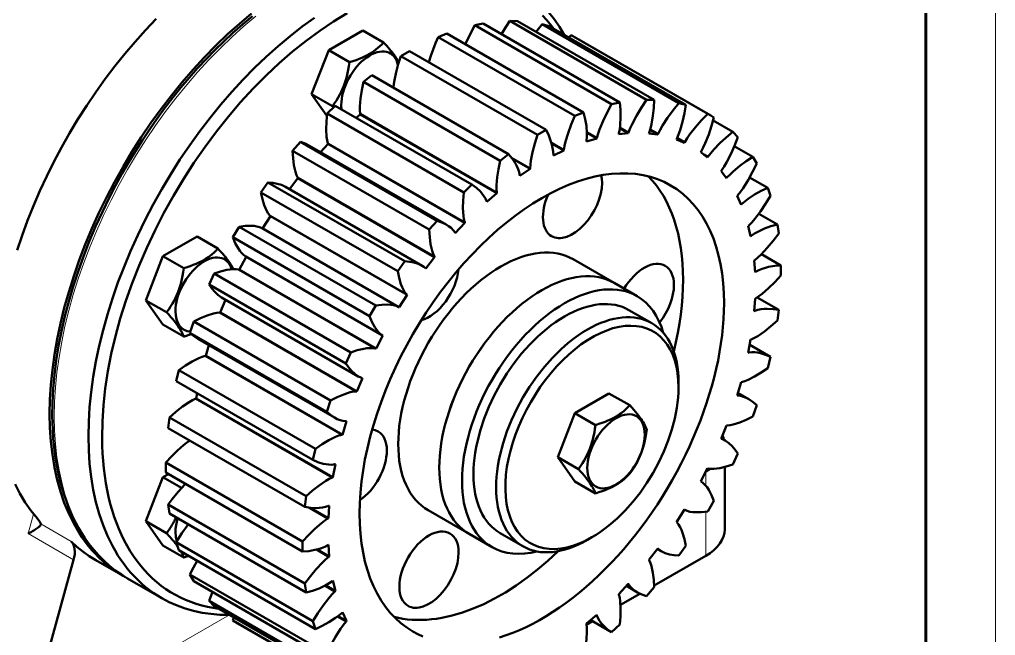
# Model space of a CAD drawing. Header units: millimetres. Extents: x 0 to 420, y 0 to 297.
# Drawn here: x 349.9 to 420, y 216.4 to 260.7 of the extents above; entities that cross this region are included whole.
import ezdxf

# ---------------------------------------------------------------- set-up
doc = ezdxf.new("R2010")
doc.units = ezdxf.units.MM
for name, color, linetype, lineweight in [('FRAME', 7, 'CONTINUOUS', 60), ('THIN', 7, 'CONTINUOUS', 18), ('VIS', 7, 'CONTINUOUS', 50)]:
    doc.layers.add(name, color=color, linetype=linetype, lineweight=lineweight)

msp = doc.modelspace()

# ---------------------------------------------------------------- linework, layer by layer
at = {"layer": 'FRAME'}
msp.add_lwpolyline([(20, 292), (415, 292), (415, 5), (20, 5)], close=True, dxfattribs=at)
at = {"layer": 'THIN'}
msp.add_lwpolyline([(0, 297), (420, 297), (420, 0), (0, 0)], close=True, dxfattribs=at)
for points in [[(366.855, 260.928), (365.992, 260.206), (365.14, 259.442), (364.301, 258.637), (363.476, 257.794), (362.668, 256.914), (361.879, 255.999), (361.109, 255.052), (360.363, 254.074), (359.64, 253.069), (358.943, 252.039), (358.274, 250.986), (357.633, 249.912), (357.024, 248.821), (356.447, 247.715), (355.903, 246.596), (355.394, 245.468), (354.921, 244.332), (354.485, 243.193), (354.088, 242.052), (353.729, 240.912), (353.411, 239.776), (353.134, 238.646), (352.898, 237.526), (352.704, 236.419), (352.553, 235.326), (352.445, 234.25), (352.38, 233.195), (352.358, 232.162), (352.38, 231.154), (352.445, 230.173), (352.553, 229.223), (352.704, 228.304), (352.898, 227.42), (353.134, 226.573), (353.411, 225.763), (353.729, 224.995), (354.088, 224.268), (354.281, 223.922), (354.485, 223.586), (354.698, 223.262), (354.921, 222.95), (355.153, 222.649), (355.394, 222.36), (355.644, 222.084), (355.903, 221.82), (356.17, 221.568), (356.447, 221.329), (356.731, 221.103), (357.024, 220.889), (357.325, 220.689), (357.633, 220.502)], [(399.185, 227.173), (399.185, 228.184)], [(350.869, 225.14), (350.482, 223.727)], [(399.185, 222.142), (399.185, 225.308)], [(353.756, 221.837), (350.482, 223.727)], [(353.584, 223.169), (351.409, 224.425)], [(350.356, 209.453), (364.956, 217.882)]]:
    msp.add_lwpolyline(points, dxfattribs=at)
at = {"layer": 'VIS'}
for points in [[(389.016, 259.597), (388.675, 260.168), (388.306, 260.706), (387.911, 261.211), (387.49, 261.681), (387.043, 262.115), (386.572, 262.514), (386.077, 262.876), (385.56, 263.2)], [(366.527, 261.117), (365.665, 260.395), (364.813, 259.631), (363.974, 258.826), (363.149, 257.983), (362.341, 257.103), (361.551, 256.188), (360.782, 255.241), (360.035, 254.263), (359.312, 253.258), (358.616, 252.228), (357.946, 251.175), (357.306, 250.101), (356.696, 249.01), (356.119, 247.904), (355.575, 246.785), (355.066, 245.657), (354.593, 244.522), (354.158, 243.382), (353.76, 242.241), (353.402, 241.101), (353.084, 239.965), (352.806, 238.835), (352.571, 237.715), (352.377, 236.608), (352.226, 235.515), (352.118, 234.439), (352.053, 233.384), (352.031, 232.351), (352.053, 231.343), (352.118, 230.362), (352.226, 229.412), (352.377, 228.493), (352.571, 227.609), (352.806, 226.762), (353.084, 225.953), (353.402, 225.184), (353.76, 224.458), (353.954, 224.111), (354.158, 223.775), (354.371, 223.451), (354.593, 223.139), (354.825, 222.838), (355.066, 222.549), (355.316, 222.273), (355.575, 222.009), (355.843, 221.757), (356.119, 221.518), (356.404, 221.292), (356.696, 221.078), (356.997, 220.878), (357.306, 220.691)], [(366.612, 260.942), (365.893, 260.343), (365.182, 259.715), (364.54, 259.117), (363.906, 258.496), (363.282, 257.852), (362.667, 257.188), (362.062, 256.504), (361.469, 255.8), (360.888, 255.078), (360.32, 254.339), (359.766, 253.583), (359.227, 252.813), (358.703, 252.028), (358.195, 251.23), (357.704, 250.42), (357.23, 249.599), (356.774, 248.769), (356.337, 247.93), (355.819, 246.874), (355.333, 245.809), (354.878, 244.737), (354.457, 243.66), (354.07, 242.581), (353.718, 241.502), (353.402, 240.426), (353.122, 239.354), (352.879, 238.289), (352.674, 237.233), (352.506, 236.188), (352.377, 235.158), (352.287, 234.142), (352.236, 233.145), (352.224, 232.168), (352.251, 231.212), (352.292, 230.573), (352.351, 229.945), (352.429, 229.329), (352.525, 228.727), (352.639, 228.138), (352.771, 227.563), (352.922, 227.004), (353.09, 226.459), (353.388, 225.644), (353.728, 224.87), (353.914, 224.499), (354.11, 224.138), (354.317, 223.789), (354.534, 223.451), (354.856, 222.995), (355.197, 222.563), (355.558, 222.156), (355.938, 221.773), (356.336, 221.416), (356.751, 221.085), (357.184, 220.78), (357.633, 220.502)], [(373.419, 261.147), (372.429, 260.55), (371.442, 259.89), (370.461, 259.169), (369.489, 258.39), (368.529, 257.555), (367.585, 256.666), (366.659, 255.727), (365.754, 254.741), (364.874, 253.71), (364.02, 252.638), (363.196, 251.529), (362.404, 250.385), (361.647, 249.211), (360.928, 248.01), (360.248, 246.787), (359.61, 245.544), (359.015, 244.287), (358.466, 243.019), (357.965, 241.744), (357.513, 240.465), (357.111, 239.189), (356.76, 237.917), (356.463, 236.655), (356.22, 235.406), (356.031, 234.175), (355.897, 232.965), (355.819, 231.781), (355.797, 230.625), (355.807, 230.059), (355.831, 229.502), (355.869, 228.954), (355.92, 228.415), (355.986, 227.886), (356.066, 227.368), (356.159, 226.861), (356.266, 226.364), (356.387, 225.879), (356.521, 225.407), (356.668, 224.946), (356.829, 224.498), (357.003, 224.064), (357.19, 223.642), (357.39, 223.235), (357.603, 222.841), (357.828, 222.462), (358.065, 222.098), (358.315, 221.748), (358.577, 221.414), (358.85, 221.095), (359.135, 220.793), (359.432, 220.506), (359.739, 220.235), (360.057, 219.981), (360.386, 219.744), (360.725, 219.523), (361.074, 219.319), (361.433, 219.133), (361.802, 218.964), (362.18, 218.813), (362.566, 218.679), (362.961, 218.563), (363.365, 218.464), (363.776, 218.384), (364.195, 218.321)], [(388.273, 260.025), (388.01, 260.357), (387.734, 260.673), (387.447, 260.973)], [(359.689, 260.739), (358.922, 259.935), (358.171, 259.099), (357.436, 258.233), (356.719, 257.339), (356.022, 256.419), (355.347, 255.476), (354.695, 254.51), (354.066, 253.524), (353.463, 252.52), (352.887, 251.5), (352.339, 250.466), (351.82, 249.421), (351.331, 248.366), (350.873, 247.305), (350.448, 246.238), (350.056, 245.169), (349.698, 244.1)], [(371.059, 260.819), (370.182, 260.187), (369.311, 259.51), (368.448, 258.788), (367.596, 258.024), (366.757, 257.219), (365.932, 256.376), (365.124, 255.496), (364.335, 254.581), (363.565, 253.634), (362.819, 252.656), (362.096, 251.651), (361.399, 250.621), (360.73, 249.568), (360.089, 248.495), (359.48, 247.403), (358.902, 246.297), (358.359, 245.178), (357.85, 244.05), (357.377, 242.915), (356.941, 241.775), (356.544, 240.634), (356.185, 239.494), (355.867, 238.358), (355.59, 237.228), (355.354, 236.108), (355.16, 235.001), (355.009, 233.908), (354.901, 232.832), (354.836, 231.777), (354.814, 230.744), (354.836, 229.736), (354.901, 228.755), (355.009, 227.805), (355.16, 226.886), (355.354, 226.002), (355.59, 225.155), (355.867, 224.346), (356.185, 223.577), (356.544, 222.851), (356.737, 222.504), (356.941, 222.168), (357.154, 221.844), (357.377, 221.532), (357.609, 221.231), (357.85, 220.942), (358.1, 220.666), (358.359, 220.402), (358.626, 220.15), (358.902, 219.911), (359.187, 219.685), (359.48, 219.471), (359.781, 219.271), (360.089, 219.084)], [(382.588, 260.284), (382.228, 259.602), (381.903, 258.907)], [(383.18, 260.403), (382.588, 260.284)], [(382.588, 260.284), (392.412, 254.612)], [(383.18, 260.403), (393.004, 254.732)], [(385.099, 260.593), (384.789, 260.125), (384.495, 259.644)], [(385.653, 260.587), (385.099, 260.593)], [(385.099, 260.593), (394.922, 254.922)], [(385.653, 260.587), (395.477, 254.916)], [(387.424, 260.357), (386.993, 259.814)], [(387.928, 260.225), (387.424, 260.357)], [(387.424, 260.357), (397.248, 254.685)], [(387.928, 260.225), (397.751, 254.553)], [(372.087, 258.487), (374.545, 259.906)], [(376.034, 259.046), (374.545, 259.906)], [(380.569, 259.678), (379.954, 259.435)], [(380.569, 259.678), (390.393, 254.006)], [(389.507, 259.579), (389.338, 259.411)], [(389.729, 259.456), (389.507, 259.579)], [(389.507, 259.579), (399.33, 253.908)], [(373.577, 257.627), (373.822, 257.704), (374.051, 257.783), (374.266, 257.864), (374.469, 257.947), (374.66, 258.034), (374.84, 258.124), (375.011, 258.218), (375.174, 258.317), (375.33, 258.421), (375.48, 258.531), (375.624, 258.648), (375.764, 258.772), (375.901, 258.905), (376.034, 259.046)], [(376.034, 259.046), (376.152, 258.916), (376.262, 258.792), (376.365, 258.673), (376.461, 258.56), (376.551, 258.451), (376.635, 258.347), (376.713, 258.246), (376.785, 258.149), (376.853, 258.056), (376.915, 257.965), (376.973, 257.877), (377.026, 257.791), (377.075, 257.706), (377.12, 257.624)], [(379.954, 259.435), (379.761, 258.983), (379.584, 258.528), (379.425, 258.072), (379.287, 257.618)], [(379.954, 259.435), (389.778, 253.763)], [(399.552, 253.784), (389.729, 259.456)], [(370.858, 255.32), (372.087, 258.487)], [(373.577, 257.627), (372.087, 258.487)], [(372.986, 254.545), (372.995, 254.767), (373.021, 254.997), (373.063, 255.233), (373.122, 255.473), (373.197, 255.716), (373.287, 255.959), (373.393, 256.2), (373.511, 256.437), (373.643, 256.668), (373.786, 256.891), (373.94, 257.105), (374.103, 257.308), (374.274, 257.497), (374.451, 257.672), (374.634, 257.831), (374.819, 257.972), (375.007, 258.095), (375.195, 258.199), (375.382, 258.282), (375.566, 258.343), (375.746, 258.383), (375.92, 258.402), (376.087, 258.398), (376.245, 258.372), (376.394, 258.324), (376.531, 258.254), (376.656, 258.164), (376.767, 258.054), (376.865, 257.924), (376.947, 257.776), (377.014, 257.611), (377.064, 257.431)], [(377.884, 258.428), (377.261, 258.069)], [(377.884, 258.428), (387.708, 252.756)], [(372.348, 254.46), (372.498, 254.672), (372.636, 254.881), (372.762, 255.088), (372.878, 255.294), (372.984, 255.502), (373.08, 255.712), (373.168, 255.925), (373.248, 256.143), (373.319, 256.366), (373.384, 256.598), (373.442, 256.838), (373.493, 257.089), (373.538, 257.351), (373.577, 257.627)], [(377.261, 258.069), (377.08, 257.488), (376.927, 256.911), (376.81, 256.341), (376.768, 256.061), (376.744, 255.789)], [(377.261, 258.069), (387.085, 252.397)], [(374.576, 256.218), (374.456, 255.614), (374.369, 255.022), (374.325, 254.447), (374.324, 254.171), (374.346, 253.909)], [(375.191, 256.685), (374.576, 256.218)], [(374.576, 256.218), (384.4, 250.546)], [(375.191, 256.685), (385.015, 251.014)], [(372.348, 254.46), (370.858, 255.32)], [(371.949, 253.768), (370.858, 255.32)], [(392.412, 254.612), (392.095, 254.016), (391.804, 253.41), (391.549, 252.797), (391.44, 252.488), (391.351, 252.181)], [(393.004, 254.732), (392.412, 254.612)], [(392.936, 252.501), (392.995, 252.803), (393.032, 253.097), (393.063, 253.665), (393.051, 254.209), (393.004, 254.732)], [(394.922, 254.922), (394.553, 254.358), (394.207, 253.778), (393.891, 253.182), (393.751, 252.878), (393.629, 252.57)], [(395.477, 254.916), (394.922, 254.922)], [(395.113, 252.553), (395.208, 252.862), (395.281, 253.166), (395.386, 253.765), (395.449, 254.348), (395.477, 254.916)], [(397.248, 254.685), (396.836, 254.168), (396.442, 253.628), (396.074, 253.063), (395.905, 252.771), (395.752, 252.47)], [(397.751, 254.553), (397.248, 254.685)], [(371.965, 253.928), (371.918, 253.352), (371.906, 252.794), (371.937, 252.261), (371.974, 252.01), (372.033, 251.776)], [(372.557, 254.492), (371.965, 253.928)], [(371.965, 253.928), (381.789, 248.256)], [(372.428, 254.372), (372.422, 254.378), (372.417, 254.384), (372.411, 254.39), (372.405, 254.397), (372.4, 254.403), (372.394, 254.409), (372.388, 254.415), (372.383, 254.422), (372.377, 254.428), (372.371, 254.434), (372.365, 254.441), (372.359, 254.447), (372.354, 254.454), (372.348, 254.46)], [(372.557, 254.492), (382.381, 248.821)], [(373.005, 254.234), (372.986, 254.545)], [(374.346, 253.909), (374.354, 253.872)], [(374.346, 253.909), (384.17, 248.237)], [(390.393, 254.006), (389.778, 253.763)], [(390.622, 251.962), (390.644, 252.25), (390.644, 252.525), (390.6, 253.049), (390.513, 253.542), (390.393, 254.006)], [(397.1, 252.118), (397.228, 252.425), (397.336, 252.733), (397.513, 253.348), (397.649, 253.955), (397.751, 254.553)], [(399.33, 253.908), (398.885, 253.449), (398.454, 252.963), (398.043, 252.444), (397.85, 252.17), (397.67, 251.885)], [(399.552, 253.784), (399.33, 253.908)], [(374.354, 253.872), (374.059, 253.625)], [(374.354, 253.872), (384.178, 248.201)], [(389.778, 253.763), (389.52, 253.15), (389.293, 252.533), (389.103, 251.918), (389.029, 251.613), (388.977, 251.313)], [(398.849, 251.204), (399.006, 251.503), (399.146, 251.807), (399.39, 252.422), (399.596, 253.039), (399.771, 253.653)], [(399.771, 253.653), (399.552, 253.784)], [(399.709, 253.423), (401.119, 252.609)], [(387.708, 252.756), (387.085, 252.397)], [(388.229, 250.949), (388.214, 251.216), (388.176, 251.466), (388.123, 251.705), (388.058, 251.933), (387.899, 252.361), (387.708, 252.756)], [(390.641, 252.591), (391.351, 252.181)], [(390.644, 252.539), (391.342, 252.135)], [(393.614, 252.524), (392.923, 252.455)], [(392.923, 252.455), (392.936, 252.501)], [(393.006, 252.875), (393.614, 252.524)], [(393.013, 252.925), (393.629, 252.57)], [(393.629, 252.57), (393.614, 252.524)], [(395.095, 252.507), (395.113, 252.553)], [(395.733, 252.424), (395.095, 252.507)], [(395.175, 252.746), (395.733, 252.424)], [(395.189, 252.795), (395.752, 252.47)], [(401.119, 252.609), (400.653, 252.221), (400.195, 251.799), (399.75, 251.339), (399.538, 251.091), (399.335, 250.827)], [(401.485, 252.238), (401.119, 252.609)], [(370.047, 251.903), (369.492, 251.256)], [(370.7, 251.622), (370.383, 251.78), (370.047, 251.903)], [(370.047, 251.903), (379.87, 246.231)], [(387.085, 252.397), (386.894, 251.781), (386.735, 251.169), (386.616, 250.566), (386.579, 250.272), (386.563, 249.987)], [(388.09, 251.825), (388.977, 251.313)], [(391.342, 252.135), (390.615, 251.917)], [(390.615, 251.917), (390.622, 251.962)], [(391.351, 252.181), (391.342, 252.135)], [(395.752, 252.47), (395.733, 252.424)], [(397.078, 252.072), (397.1, 252.118)], [(397.646, 251.84), (397.078, 252.072)], [(397.114, 252.147), (397.646, 251.84)], [(397.134, 252.194), (397.67, 251.885)], [(397.67, 251.885), (397.646, 251.84)], [(400.315, 249.836), (400.499, 250.119), (400.667, 250.411), (400.972, 251.012), (401.243, 251.623), (401.485, 252.238)], [(369.492, 251.256), (369.52, 250.722), (369.583, 250.211), (369.688, 249.733), (369.761, 249.514), (369.856, 249.315)], [(369.492, 251.256), (379.315, 245.585)], [(370.7, 251.622), (380.524, 245.951)], [(372.046, 251.745), (371.493, 251.165)], [(372.033, 251.776), (372.046, 251.745)], [(372.033, 251.776), (381.857, 246.105)], [(372.046, 251.745), (381.87, 246.073)], [(388.105, 251.77), (388.973, 251.27)], [(388.973, 251.27), (388.227, 250.907)], [(388.977, 251.313), (388.973, 251.27)], [(398.822, 251.161), (398.849, 251.204)], [(399.308, 250.785), (398.822, 251.161)], [(401.231, 251.594), (402.57, 250.82)], [(384.4, 250.546), (384.279, 249.943), (384.193, 249.35), (384.148, 248.775), (384.148, 248.499), (384.17, 248.237)], [(385.015, 251.014), (384.4, 250.546)], [(385.816, 249.488), (385.763, 249.727), (385.689, 249.946), (385.6, 250.151), (385.5, 250.344), (385.272, 250.697), (385.015, 251.014)], [(385.226, 250.759), (386.563, 249.987)], [(385.277, 250.691), (386.565, 249.947)], [(388.227, 250.907), (388.229, 250.949)], [(399.053, 250.99), (399.335, 250.827)], [(399.335, 250.827), (399.308, 250.785)], [(402.57, 250.82), (402.093, 250.512), (401.619, 250.166), (401.153, 249.776), (400.926, 249.56), (400.706, 249.324)], [(402.853, 250.343), (402.57, 250.82)], [(386.565, 249.947), (385.82, 249.449)], [(386.563, 249.987), (386.565, 249.947)], [(400.285, 249.796), (400.315, 249.836)], [(400.675, 249.285), (400.285, 249.796)], [(401.463, 248.047), (401.668, 248.306), (401.861, 248.58), (402.22, 249.152), (402.549, 249.742), (402.853, 250.343)], [(367.721, 248.981), (367.217, 248.268)], [(368.986, 248.666), (368.695, 248.799), (368.385, 248.892), (368.059, 248.951), (367.721, 248.981)], [(367.721, 248.981), (377.545, 243.31)], [(369.874, 249.289), (369.263, 248.506)], [(369.856, 249.315), (369.874, 249.289)], [(369.856, 249.315), (379.679, 243.643)], [(369.874, 249.289), (379.697, 243.617)], [(378.134, 216.687), (377.691, 216.969), (377.271, 217.288), (376.876, 217.645), (376.505, 218.038), (376.162, 218.467), (375.845, 218.93), (375.556, 219.426), (375.295, 219.954), (375.064, 220.513), (374.862, 221.102), (374.691, 221.718), (374.55, 222.361), (374.44, 223.029), (374.361, 223.721), (374.314, 224.434), (374.298, 225.167), (374.314, 225.918), (374.361, 226.685), (374.44, 227.468), (374.55, 228.263), (374.691, 229.068), (374.862, 229.883), (375.064, 230.704), (375.295, 231.53), (375.556, 232.359), (375.845, 233.189), (376.162, 234.018), (376.505, 234.844), (376.876, 235.664), (377.271, 236.478), (377.691, 237.283), (378.134, 238.076), (378.6, 238.857), (379.087, 239.623), (379.594, 240.372), (380.119, 241.103), (380.662, 241.814), (381.222, 242.503), (381.796, 243.168), (382.384, 243.808), (382.984, 244.422), (383.594, 245.007), (384.214, 245.563), (384.841, 246.087), (385.474, 246.58), (386.112, 247.039), (386.754, 247.464), (387.396, 247.853), (388.039, 248.206), (388.68, 248.522), (389.318, 248.799), (389.952, 249.038), (390.579, 249.238), (391.198, 249.397), (391.809, 249.517), (392.409, 249.596), (392.997, 249.635), (393.571, 249.632), (394.13, 249.589), (394.673, 249.506), (395.199, 249.382), (395.706, 249.218), (396.193, 249.014), (396.658, 248.771)], [(385.82, 249.449), (385.816, 249.488)], [(391.676, 249.494), (391.72, 249.234), (391.735, 248.952)], [(397.547, 241.993), (397.537, 242.578), (397.507, 243.151), (397.457, 243.711), (397.388, 244.256), (397.298, 244.787), (397.189, 245.301), (397.06, 245.799), (396.912, 246.28), (396.745, 246.743), (396.559, 247.186), (396.354, 247.61), (396.132, 248.014), (395.891, 248.398), (395.633, 248.76), (395.358, 249.1), (395.067, 249.417)], [(400.606, 249.382), (400.706, 249.324)], [(400.706, 249.324), (400.675, 249.285)], [(402.333, 249.346), (403.647, 248.587)], [(368.986, 248.666), (378.809, 242.994)], [(382.381, 248.821), (381.789, 248.256)], [(383.441, 247.614), (383.353, 247.819), (383.244, 248.002), (383.121, 248.168), (382.988, 248.321), (382.698, 248.591), (382.381, 248.821)], [(391.735, 248.952), (391.712, 248.578), (391.643, 248.185), (391.531, 247.783), (391.376, 247.379), (391.184, 246.983), (390.957, 246.603), (390.701, 246.247), (390.421, 245.923), (390.124, 245.637), (389.815, 245.397), (389.502, 245.208), (389.191, 245.073), (388.89, 244.995), (388.744, 244.978), (388.603, 244.976), (388.468, 244.989), (388.339, 245.017), (388.216, 245.059), (388.102, 245.116)], [(396.658, 248.771), (397.101, 248.489), (397.521, 248.17), (397.917, 247.813), (398.287, 247.419), (398.631, 246.991), (398.948, 246.528), (399.237, 246.032), (399.497, 245.503), (399.729, 244.944), (399.931, 244.356), (400.102, 243.739), (400.243, 243.097), (400.353, 242.429), (400.431, 241.737), (400.479, 241.024), (400.495, 240.291)], [(403.647, 248.587), (403.172, 248.366), (402.694, 248.104), (402.217, 247.793), (401.981, 247.614), (401.75, 247.413)], [(403.84, 248.014), (403.647, 248.587)], [(367.217, 248.268), (367.32, 247.788), (367.456, 247.338), (367.539, 247.127), (367.633, 246.927), (367.741, 246.744), (367.869, 246.584)], [(367.217, 248.268), (377.041, 242.596)], [(381.789, 248.256), (381.742, 247.68), (381.73, 247.122), (381.761, 246.589), (381.798, 246.338), (381.857, 246.105)], [(383.45, 247.579), (383.441, 247.614)], [(384.178, 248.201), (383.45, 247.579)], [(384.17, 248.237), (384.178, 248.201)], [(388.102, 245.116), (387.977, 245.201), (387.864, 245.306), (387.765, 245.428), (387.679, 245.568), (387.608, 245.724), (387.552, 245.895), (387.511, 246.08), (387.487, 246.277), (387.478, 246.486), (387.486, 246.703), (387.509, 246.928), (387.548, 247.16), (387.603, 247.395), (387.673, 247.633), (387.856, 248.109)], [(401.43, 248.011), (401.463, 248.047)], [(401.716, 247.378), (401.43, 248.011)], [(402.265, 245.88), (402.487, 246.11), (402.699, 246.359), (403.103, 246.887), (403.483, 247.441), (403.84, 248.014)], [(401.687, 247.449), (401.75, 247.413)], [(401.75, 247.413), (401.716, 247.378)], [(367.891, 246.565), (367.324, 245.678)], [(367.869, 246.584), (367.891, 246.565)], [(367.869, 246.584), (377.692, 240.912)], [(367.891, 246.565), (377.715, 240.893)], [(379.87, 246.231), (379.315, 245.585)], [(380.524, 245.951), (380.206, 246.109), (379.87, 246.231)], [(402.99, 246.733), (404.325, 245.962)], [(365.639, 245.799), (365.198, 245.037)], [(367.298, 245.693), (367.119, 245.771), (366.925, 245.821), (366.723, 245.851), (366.514, 245.865), (366.083, 245.855), (365.639, 245.799)], [(365.639, 245.799), (375.462, 240.127)], [(367.298, 245.693), (377.122, 240.021)], [(379.315, 245.585), (379.344, 245.05), (379.407, 244.54), (379.511, 244.062), (379.585, 243.842), (379.679, 243.643)], [(381.164, 245.373), (381.03, 245.554), (380.874, 245.706), (380.704, 245.836), (380.524, 245.951)], [(381.87, 246.073), (381.179, 245.344)], [(381.857, 246.105), (381.87, 246.073)], [(402.23, 245.849), (402.265, 245.88)], [(402.405, 245.11), (402.23, 245.849)], [(404.325, 245.962), (403.862, 245.834), (403.392, 245.663), (402.917, 245.44), (402.678, 245.302), (402.44, 245.139)], [(404.422, 245.308), (404.325, 245.962)], [(360.176, 243.67), (362.634, 245.089)], [(364.124, 244.229), (362.634, 245.089)], [(365.198, 245.037), (365.373, 244.624), (365.579, 244.245), (365.695, 244.071), (365.822, 243.911), (365.963, 243.769), (366.12, 243.652)], [(365.198, 245.037), (375.022, 239.365)], [(381.179, 245.344), (381.164, 245.373)], [(402.393, 245.166), (402.44, 245.139)], [(402.44, 245.139), (402.405, 245.11)], [(402.7, 243.39), (402.934, 243.585), (403.161, 243.802), (403.599, 244.274), (404.019, 244.779), (404.422, 245.308)], [(361.666, 242.81), (361.911, 242.887), (362.14, 242.966), (362.356, 243.047), (362.558, 243.13), (362.749, 243.217), (362.929, 243.307), (363.101, 243.401), (363.264, 243.5), (363.42, 243.604), (363.569, 243.714), (363.714, 243.831), (363.854, 243.955), (363.99, 244.088), (364.124, 244.229)], [(364.124, 244.229), (364.247, 244.092), (364.363, 243.962), (364.47, 243.838), (364.57, 243.72), (364.663, 243.606), (364.75, 243.498), (364.83, 243.393), (364.904, 243.293), (364.973, 243.195), (365.036, 243.101), (365.094, 243.009), (365.147, 242.92), (365.196, 242.832), (365.24, 242.746)], [(358.947, 240.503), (360.176, 243.67)], [(361.666, 242.81), (360.176, 243.67)], [(361.076, 239.728), (361.084, 239.945), (361.109, 240.17), (361.149, 240.401), (361.206, 240.636), (361.278, 240.873), (361.364, 241.111), (361.579, 241.579), (361.844, 242.027), (362.15, 242.44), (362.315, 242.629), (362.487, 242.804), (362.664, 242.965), (362.845, 243.109), (363.028, 243.236), (363.212, 243.344), (363.396, 243.433), (363.577, 243.503), (363.755, 243.551), (363.928, 243.579), (364.095, 243.585), (364.255, 243.571), (364.405, 243.535), (364.545, 243.479), (364.675, 243.402), (364.792, 243.305), (364.895, 243.19), (364.985, 243.056), (365.061, 242.906), (365.121, 242.739)], [(366.146, 243.637), (365.661, 242.703)], [(366.12, 243.652), (375.944, 237.98)], [(389.66, 243.456), (389.398, 243.593), (389.124, 243.707), (388.839, 243.8), (388.543, 243.87), (388.238, 243.917), (387.923, 243.941), (387.6, 243.942), (387.269, 243.92), (386.932, 243.876), (386.588, 243.809), (386.24, 243.719), (385.887, 243.606), (385.53, 243.472), (385.171, 243.316), (384.811, 243.138), (384.449, 242.94), (384.088, 242.721), (383.727, 242.482), (383.368, 242.223), (383.011, 241.946), (382.659, 241.651), (382.31, 241.338), (381.966, 241.009), (381.629, 240.664), (381.298, 240.304), (380.975, 239.929), (380.661, 239.542), (380.355, 239.142), (380.059, 238.731), (379.774, 238.309), (379.5, 237.878), (379.238, 237.439), (378.989, 236.992), (378.753, 236.54), (378.53, 236.082), (378.322, 235.62), (378.128, 235.156), (377.95, 234.689), (377.787, 234.222), (377.641, 233.756), (377.511, 233.291), (377.397, 232.829), (377.301, 232.371), (377.221, 231.918), (377.16, 231.47), (377.115, 231.03), (377.089, 230.598), (377.08, 230.176), (377.089, 229.763), (377.115, 229.362), (377.16, 228.973), (377.221, 228.597), (377.301, 228.236), (377.397, 227.889), (377.511, 227.558), (377.641, 227.243), (377.787, 226.946), (377.95, 226.667), (378.128, 226.406), (378.322, 226.165), (378.53, 225.944), (378.753, 225.743), (378.989, 225.563), (379.238, 225.405)], [(379.697, 243.617), (379.06, 242.798)], [(379.679, 243.643), (379.697, 243.617)], [(392.607, 241.755), (389.66, 243.456)], [(402.665, 243.365), (402.7, 243.39)], [(402.723, 242.538), (402.665, 243.365)], [(403.181, 243.823), (404.585, 243.012)], [(360.437, 239.643), (360.587, 239.855), (360.725, 240.064), (360.852, 240.271), (360.968, 240.477), (361.073, 240.685), (361.17, 240.895), (361.257, 241.108), (361.337, 241.326), (361.409, 241.549), (361.473, 241.781), (361.531, 242.021), (361.582, 242.272), (361.627, 242.534), (361.666, 242.81)], [(365.633, 242.713), (365.431, 242.743), (365.218, 242.745), (364.998, 242.727), (364.774, 242.693), (364.316, 242.586), (363.85, 242.435)], [(365.661, 242.703), (365.633, 242.713)], [(365.633, 242.713), (375.457, 237.041)], [(365.661, 242.703), (375.485, 237.031)], [(377.545, 243.31), (377.041, 242.596)], [(378.809, 242.994), (378.519, 243.127), (378.208, 243.22), (377.882, 243.279), (377.545, 243.31)], [(381.408, 242.722), (381.37, 242.439), (381.309, 242.148), (381.224, 241.853), (381.117, 241.557), (380.988, 241.263), (380.84, 240.975), (380.674, 240.696), (380.491, 240.43), (380.295, 240.179), (380.087, 239.947), (379.87, 239.736), (379.646, 239.548), (379.417, 239.387), (379.188, 239.253), (378.959, 239.148), (378.735, 239.074)], [(379.04, 242.821), (378.93, 242.916), (378.809, 242.994)], [(379.06, 242.798), (379.04, 242.821)], [(393.312, 241.345), (393.468, 241.587), (393.636, 241.819), (393.814, 242.037), (394.001, 242.24), (394.195, 242.425), (394.394, 242.593), (394.597, 242.739), (394.801, 242.864), (395.005, 242.967), (395.206, 243.045), (395.404, 243.099), (395.596, 243.128), (395.78, 243.132), (395.954, 243.11), (396.118, 243.064), (396.269, 242.993)], [(396.269, 242.993), (396.409, 242.895), (396.534, 242.773), (396.641, 242.628), (396.73, 242.462), (396.801, 242.275), (396.852, 242.07), (396.882, 241.85), (396.893, 241.615)], [(404.585, 243.012), (404.147, 242.98), (403.696, 242.904), (403.467, 242.846), (403.234, 242.773), (402.998, 242.68), (402.759, 242.561)], [(404.585, 242.293), (404.585, 243.012)], [(363.85, 242.435), (363.484, 241.642)], [(363.85, 242.435), (373.673, 236.763)], [(377.041, 242.596), (377.144, 242.117), (377.28, 241.666), (377.363, 241.455), (377.456, 241.255), (377.565, 241.072), (377.692, 240.912)], [(382.185, 223.703), (381.936, 223.862), (381.7, 224.042), (381.477, 224.242), (381.269, 224.464), (381.075, 224.705), (380.897, 224.965), (380.734, 225.244), (380.588, 225.542), (380.458, 225.856), (380.344, 226.187), (380.248, 226.534), (380.168, 226.896), (380.107, 227.272), (380.062, 227.661), (380.036, 228.062), (380.027, 228.474), (380.036, 228.897), (380.062, 229.329), (380.107, 229.769), (380.168, 230.216), (380.248, 230.669), (380.344, 231.128), (380.458, 231.59), (380.588, 232.054), (380.734, 232.521), (380.897, 232.988), (381.075, 233.454), (381.269, 233.919), (381.477, 234.381), (381.7, 234.838), (381.936, 235.291), (382.185, 235.737), (382.447, 236.177), (382.721, 236.608), (383.006, 237.029), (383.302, 237.44), (383.608, 237.84), (383.922, 238.228), (384.245, 238.602), (384.576, 238.962), (384.914, 239.308), (385.257, 239.637), (385.606, 239.949), (385.959, 240.245), (386.315, 240.522), (386.674, 240.78), (387.035, 241.019), (387.396, 241.238), (387.758, 241.437), (388.119, 241.614), (388.478, 241.771), (388.834, 241.905), (389.187, 242.017), (389.536, 242.107), (389.879, 242.174), (390.216, 242.219), (390.547, 242.24), (390.87, 242.239), (391.185, 242.215), (391.49, 242.168), (391.786, 242.098), (392.071, 242.006), (392.345, 241.891), (392.607, 241.755)], [(382.186, 223.705), (381.937, 223.864), (381.701, 224.044), (381.478, 224.244), (381.27, 224.465), (381.077, 224.707), (380.898, 224.967), (380.736, 225.246), (380.589, 225.543), (380.459, 225.858), (380.346, 226.189), (380.249, 226.535), (380.17, 226.897), (380.108, 227.273), (380.064, 227.662), (380.037, 228.063), (380.029, 228.475), (380.037, 228.898), (380.064, 229.329), (380.108, 229.769), (380.17, 230.217), (380.249, 230.67), (380.346, 231.128), (380.459, 231.59), (380.589, 232.055), (380.736, 232.521), (380.898, 232.988), (381.077, 233.454), (381.27, 233.919), (381.478, 234.38), (381.701, 234.838), (381.937, 235.29), (382.186, 235.737), (382.448, 236.176), (382.722, 236.607), (383.007, 237.028), (383.303, 237.439), (383.608, 237.839), (383.923, 238.227), (384.246, 238.601), (384.577, 238.961), (384.914, 239.306), (385.258, 239.635), (385.606, 239.948), (385.959, 240.243), (386.315, 240.52), (386.674, 240.779), (387.035, 241.017), (387.396, 241.236), (387.758, 241.435), (388.118, 241.612), (388.477, 241.769), (388.834, 241.903), (389.186, 242.015), (389.535, 242.105), (389.878, 242.172), (390.216, 242.217), (390.546, 242.238), (390.869, 242.237), (391.184, 242.213), (391.49, 242.166), (391.785, 242.096), (392.07, 242.004), (392.344, 241.889), (392.606, 241.753)], [(396.878, 236.833), (397.034, 237.503), (397.17, 238.168), (397.285, 238.826), (397.379, 239.478), (397.453, 240.121), (397.505, 240.756), (397.537, 241.38), (397.547, 241.993)], [(402.721, 242.583), (402.759, 242.561)], [(402.759, 242.561), (402.723, 242.538)], [(402.759, 240.637), (402.998, 240.792), (403.234, 240.972), (403.696, 241.376), (404.147, 241.82), (404.585, 242.293)], [(363.484, 241.642), (363.679, 241.365), (363.893, 241.112), (364.129, 240.889), (364.389, 240.704)], [(363.484, 241.642), (373.307, 235.97)], [(394.243, 240.807), (393.981, 240.944), (393.708, 241.059), (393.423, 241.151), (393.127, 241.221), (392.821, 241.268), (392.507, 241.292), (392.184, 241.293), (391.853, 241.271), (391.516, 241.227), (391.172, 241.16), (390.824, 241.07), (390.471, 240.958), (390.115, 240.823), (389.756, 240.667), (389.395, 240.49), (389.034, 240.291), (388.672, 240.072), (388.311, 239.833), (387.952, 239.575), (387.596, 239.298), (387.243, 239.003), (386.895, 238.69), (386.551, 238.361), (386.214, 238.016), (385.883, 237.656), (385.56, 237.281), (385.246, 236.894), (384.94, 236.494), (384.645, 236.083), (384.359, 235.661), (384.086, 235.231), (383.824, 234.791), (383.574, 234.345), (383.338, 233.893), (383.116, 233.435), (382.907, 232.973), (382.714, 232.509), (382.536, 232.043), (382.373, 231.576), (382.227, 231.109), (382.096, 230.645), (381.983, 230.183), (381.887, 229.724), (381.807, 229.271), (381.746, 228.824), (381.701, 228.384), (381.675, 227.952), (381.666, 227.53), (381.675, 227.117), (381.701, 226.716), (381.746, 226.328), (381.807, 225.952), (381.887, 225.59), (381.983, 225.243), (382.096, 224.912), (382.227, 224.598), (382.373, 224.301), (382.536, 224.022), (382.714, 223.761), (382.907, 223.52), (383.116, 223.299), (383.338, 223.098), (383.574, 222.918), (383.824, 222.76)], [(394.243, 240.807), (392.606, 241.753)], [(392.607, 241.755), (392.716, 241.689)], [(396.893, 241.615), (396.875, 241.29), (396.823, 240.95), (396.736, 240.6), (396.618, 240.248), (396.468, 239.897), (396.291, 239.555), (396.088, 239.226), (395.864, 238.917)], [(364.389, 240.704), (374.213, 235.033)], [(377.715, 240.893), (377.146, 240.004)], [(377.692, 240.912), (377.715, 240.893)], [(396.13, 238.167), (395.989, 238.606), (395.818, 239.017), (395.62, 239.398), (395.395, 239.748), (395.144, 240.065), (394.867, 240.348), (394.567, 240.596), (394.243, 240.807)], [(402.665, 239.723), (402.723, 240.618)], [(402.723, 240.618), (402.759, 240.637)], [(402.87, 240.705), (404.422, 239.809)], [(360.437, 239.643), (358.947, 240.503)], [(360.176, 238.755), (358.947, 240.503)], [(364.667, 240.544), (364.293, 239.624)], [(375.462, 240.127), (375.022, 239.365)], [(377.122, 240.021), (376.943, 240.099), (376.749, 240.15), (376.547, 240.179), (376.338, 240.194), (375.907, 240.183), (375.462, 240.127)], [(377.146, 240.004), (377.122, 240.021)], [(393.664, 239.805), (393.432, 239.926), (393.188, 240.028), (392.935, 240.11), (392.672, 240.172), (392.4, 240.214), (392.121, 240.235), (391.834, 240.236), (391.54, 240.217), (391.24, 240.178), (390.935, 240.118), (390.625, 240.038), (390.311, 239.938), (389.995, 239.819), (389.675, 239.68), (389.355, 239.522), (389.034, 239.346), (388.712, 239.151), (388.392, 238.939), (388.073, 238.709), (387.756, 238.463), (387.442, 238.2), (387.132, 237.923), (386.527, 237.323), (385.946, 236.671), (385.395, 235.971), (384.879, 235.231), (384.403, 234.457), (383.971, 233.658), (383.588, 232.841), (383.258, 232.014), (382.983, 231.184), (382.766, 230.36), (382.681, 229.953), (382.61, 229.55), (382.555, 229.153), (382.516, 228.762), (382.492, 228.378), (382.484, 228.002), (382.492, 227.636), (382.516, 227.279), (382.555, 226.934), (382.61, 226.6), (382.681, 226.278), (382.766, 225.97), (382.867, 225.676), (382.983, 225.396), (383.113, 225.132), (383.258, 224.884), (383.416, 224.653), (383.588, 224.438), (383.773, 224.242), (383.971, 224.063), (384.181, 223.903), (384.403, 223.763)], [(400.495, 240.291), (400.486, 239.729), (400.459, 239.158), (400.415, 238.578), (400.353, 237.99), (400.273, 237.395), (400.176, 236.794), (400.062, 236.187), (399.931, 235.575), (399.782, 234.96), (399.617, 234.341), (399.435, 233.721), (399.237, 233.099), (399.023, 232.476), (398.793, 231.854), (398.548, 231.233), (398.287, 230.614), (398.012, 229.998), (397.722, 229.385), (397.419, 228.778), (397.101, 228.175), (396.771, 227.579), (396.428, 226.989), (396.073, 226.408), (395.706, 225.835), (395.327, 225.271), (394.938, 224.718), (394.539, 224.175), (394.13, 223.644), (393.712, 223.125), (393.285, 222.619), (392.851, 222.127), (392.409, 221.65), (391.96, 221.187), (391.505, 220.74), (391.044, 220.309), (390.579, 219.895), (390.109, 219.498), (389.636, 219.12), (389.159, 218.76), (388.68, 218.418), (388.199, 218.096), (387.718, 217.794), (387.236, 217.513), (386.754, 217.251), (386.272, 217.011), (385.793, 216.792), (385.316, 216.595), (384.841, 216.42), (384.37, 216.266)], [(404.422, 239.809), (404.019, 239.874), (403.599, 239.894), (403.382, 239.884), (403.161, 239.859), (402.934, 239.814), (402.7, 239.74)], [(361.666, 237.895), (361.627, 237.997), (361.582, 238.1), (361.531, 238.205), (361.473, 238.312), (361.409, 238.421), (361.337, 238.533), (361.257, 238.65), (361.17, 238.771), (361.073, 238.898), (360.968, 239.031), (360.852, 239.171), (360.725, 239.319), (360.587, 239.476), (360.437, 239.643)], [(362.146, 238.256), (361.914, 238.294), (361.704, 238.378), (361.519, 238.508), (361.363, 238.68), (361.239, 238.892), (361.149, 239.141), (361.094, 239.421), (361.076, 239.728)], [(364.262, 239.627), (364.043, 239.609), (363.816, 239.563), (363.349, 239.414), (362.876, 239.214), (362.399, 238.971)], [(364.293, 239.624), (364.262, 239.627)], [(364.262, 239.627), (374.086, 233.955)], [(364.293, 239.624), (374.117, 233.952)], [(375.022, 239.365), (375.196, 238.952), (375.402, 238.573), (375.519, 238.4), (375.646, 238.239), (375.786, 238.097), (375.944, 237.98)], [(395.302, 238.859), (395.069, 238.981), (394.826, 239.083), (394.572, 239.165), (394.309, 239.227), (394.038, 239.269), (393.758, 239.29), (393.471, 239.291), (393.177, 239.272), (392.877, 239.232), (392.572, 239.173), (392.262, 239.093), (391.949, 238.993), (391.632, 238.874), (391.313, 238.735), (390.992, 238.577), (390.671, 238.401), (390.349, 238.206), (390.029, 237.994), (389.71, 237.764), (389.393, 237.518), (389.08, 237.255), (388.77, 236.977), (388.165, 236.378), (387.584, 235.725), (387.032, 235.025), (386.516, 234.285), (386.04, 233.512), (385.608, 232.713), (385.225, 231.896), (384.895, 231.068), (384.62, 230.239), (384.404, 229.415), (384.318, 229.008), (384.248, 228.605), (384.193, 228.208), (384.153, 227.817), (384.13, 227.433), (384.122, 227.057), (384.13, 226.691), (384.153, 226.334), (384.193, 225.988), (384.248, 225.654), (384.318, 225.333), (384.404, 225.025), (384.505, 224.731), (384.62, 224.451), (384.75, 224.187), (384.895, 223.939), (385.053, 223.707), (385.225, 223.493), (385.411, 223.296), (385.608, 223.118), (385.818, 222.958), (386.04, 222.817)], [(395.302, 238.859), (393.664, 239.805)], [(402.7, 239.74), (402.665, 239.723)], [(402.668, 239.759), (402.7, 239.74)], [(404.325, 239.042), (404.422, 239.809)], [(361.666, 237.895), (360.176, 238.755)], [(362.399, 238.971), (362.116, 238.167)], [(362.399, 238.971), (372.222, 233.299)], [(397.22, 234.241), (397.203, 234.76), (397.153, 235.257), (397.069, 235.728), (396.952, 236.172), (396.803, 236.586), (396.623, 236.968), (396.412, 237.316), (396.171, 237.627), (395.903, 237.901), (395.608, 238.135), (395.288, 238.329), (394.945, 238.481), (394.581, 238.591), (394.197, 238.658), (393.796, 238.681), (393.379, 238.661), (392.95, 238.598), (392.51, 238.491), (392.062, 238.342), (391.608, 238.151), (391.151, 237.919), (390.693, 237.648), (390.237, 237.34), (389.785, 236.995), (389.339, 236.615), (388.902, 236.203), (388.477, 235.761), (388.065, 235.292), (387.67, 234.797), (387.292, 234.28), (386.934, 233.743), (386.599, 233.189), (386.287, 232.622), (386.001, 232.044), (385.742, 231.458), (385.511, 230.868), (385.31, 230.277), (385.14, 229.687), (385.002, 229.103), (384.896, 228.528), (384.823, 227.964), (384.784, 227.414), (384.778, 226.882), (384.807, 226.37), (384.868, 225.882), (384.963, 225.419), (385.091, 224.985), (385.25, 224.581), (385.441, 224.211), (385.662, 223.875), (385.912, 223.576), (386.189, 223.315), (386.492, 223.094), (386.82, 222.914), (387.171, 222.776), (387.542, 222.68), (387.932, 222.628), (388.338, 222.619), (388.759, 222.654), (389.192, 222.732), (389.635, 222.853), (390.085, 223.016), (390.541, 223.22), (390.998, 223.465)], [(397.22, 234.619), (397.212, 234.986), (397.188, 235.342), (397.149, 235.688), (397.094, 236.022), (397.024, 236.344), (396.938, 236.652), (396.837, 236.946), (396.721, 237.226), (396.591, 237.49), (396.447, 237.738), (396.288, 237.969), (396.116, 238.184), (395.931, 238.38), (395.733, 238.559), (395.523, 238.718), (395.302, 238.859)], [(402.44, 237.689), (402.678, 237.801), (402.917, 237.939), (403.392, 238.265), (403.862, 238.636), (404.325, 239.042)], [(362.216, 238.078), (362.179, 238.065), (362.142, 238.051), (362.105, 238.038), (362.067, 238.025), (362.029, 238.012), (361.99, 237.998), (361.951, 237.985), (361.912, 237.972), (361.872, 237.959), (361.832, 237.946), (361.791, 237.933), (361.75, 237.92), (361.708, 237.908), (361.666, 237.895)], [(362.116, 238.167), (362.391, 237.937), (362.686, 237.741)], [(362.116, 238.167), (371.94, 232.495)], [(375.971, 237.968), (375.485, 237.031)], [(375.944, 237.98), (375.971, 237.968)], [(362.686, 237.741), (372.51, 232.069)], [(363.478, 237.284), (363.253, 236.515)], [(375.457, 237.041), (375.255, 237.072), (375.042, 237.074), (374.822, 237.055), (374.598, 237.021), (374.14, 236.914), (373.673, 236.763)], [(402.23, 236.737), (402.405, 237.677)], [(402.338, 237.298), (403.84, 236.431)], [(402.405, 237.677), (402.44, 237.689)], [(363.219, 236.51), (362.987, 236.445), (362.751, 236.351), (362.275, 236.111), (361.797, 235.822), (361.321, 235.493)], [(363.253, 236.515), (363.219, 236.51)], [(363.219, 236.51), (373.043, 230.839)], [(363.253, 236.515), (373.076, 230.843)], [(373.673, 236.763), (373.307, 235.97)], [(375.485, 237.031), (375.457, 237.041)], [(402.265, 236.746), (402.23, 236.737)], [(402.235, 236.763), (402.265, 236.746)], [(403.84, 236.431), (403.483, 236.591), (403.103, 236.708), (402.905, 236.746), (402.699, 236.77), (402.487, 236.772), (402.265, 236.746)], [(403.647, 235.636), (403.84, 236.431)], [(373.307, 235.97), (373.503, 235.693), (373.717, 235.44), (373.952, 235.218), (374.213, 235.033)], [(361.321, 235.493), (361.129, 234.698)], [(361.321, 235.493), (371.145, 229.821)], [(374.213, 235.033), (374.341, 234.968), (374.478, 234.919)], [(401.75, 234.619), (401.981, 234.685), (402.217, 234.778), (402.694, 235.018), (403.172, 235.308), (403.647, 235.636)], [(361.129, 234.698), (370.953, 229.027)], [(374.508, 234.914), (374.117, 233.952)], [(374.478, 234.919), (374.508, 234.914)], [(397.22, 234.619), (397.22, 234.241)], [(401.43, 233.652), (401.716, 234.615)], [(401.716, 234.615), (401.75, 234.619)], [(362.631, 233.831), (362.564, 233.452)], [(374.086, 233.955), (373.866, 233.937), (373.639, 233.891), (373.173, 233.743), (372.699, 233.542), (372.222, 233.299)], [(374.117, 233.952), (374.086, 233.955)], [(389.769, 232.397), (392.227, 233.816)], [(390.998, 223.465), (391.304, 223.65), (391.608, 223.852), (391.911, 224.07), (392.212, 224.304), (392.804, 224.817), (393.379, 225.387), (393.931, 226.007), (394.455, 226.671), (394.945, 227.375), (395.398, 228.109), (395.808, 228.868), (396.171, 229.645), (396.485, 230.431), (396.746, 231.219), (396.952, 232.001), (397.1, 232.771), (397.153, 233.148), (397.19, 233.52), (397.212, 233.884), (397.22, 234.241)], [(393.717, 232.956), (392.227, 233.816)], [(401.463, 233.654), (401.43, 233.652)], [(401.436, 233.669), (401.463, 233.654)], [(402.283, 233.388), (402.094, 233.487), (401.896, 233.569), (401.687, 233.628), (401.463, 233.654)], [(401.49, 233.846), (402.283, 233.388)], [(362.529, 233.44), (362.291, 233.328), (362.052, 233.19), (361.577, 232.864), (361.107, 232.493), (360.644, 232.087)], [(362.564, 233.452), (362.529, 233.44)], [(362.529, 233.44), (372.353, 227.769)], [(362.564, 233.452), (372.388, 227.78)], [(372.222, 233.299), (371.94, 232.495)], [(391.259, 231.537), (391.504, 231.614), (391.734, 231.693), (391.949, 231.774), (392.151, 231.857), (392.342, 231.944), (392.523, 232.034), (392.694, 232.128), (392.857, 232.227), (393.013, 232.331), (393.163, 232.441), (393.307, 232.558), (393.447, 232.682), (393.583, 232.815), (393.717, 232.956)], [(393.717, 232.956), (393.867, 232.79), (394.005, 232.633), (394.132, 232.485), (394.247, 232.344), (394.353, 232.211), (394.45, 232.085), (394.537, 231.963), (394.617, 231.847), (394.689, 231.734), (394.753, 231.625), (394.811, 231.518), (394.862, 231.414), (394.907, 231.311), (394.946, 231.208)], [(402.853, 232.962), (402.578, 233.192), (402.283, 233.388)], [(402.57, 232.158), (402.853, 232.962)], [(371.94, 232.495), (372.214, 232.266), (372.51, 232.069)], [(388.541, 229.23), (389.769, 232.397)], [(391.259, 231.537), (389.769, 232.397)], [(390.669, 228.455), (390.679, 228.695), (390.709, 228.943), (390.758, 229.199), (390.826, 229.458), (390.913, 229.72), (391.017, 229.981), (391.138, 230.238), (391.274, 230.49), (391.424, 230.734), (391.587, 230.967), (391.76, 231.188), (391.944, 231.394), (392.134, 231.583), (392.331, 231.753), (392.531, 231.903), (392.734, 232.031), (392.936, 232.137), (393.137, 232.218), (393.333, 232.275), (393.524, 232.306), (393.707, 232.312), (393.881, 232.292), (394.044, 232.247), (394.194, 232.176), (394.33, 232.081), (394.451, 231.963), (394.555, 231.822), (394.641, 231.661), (394.71, 231.48), (394.759, 231.282), (394.789, 231.067), (394.799, 230.839), (394.789, 230.6), (394.759, 230.351), (394.71, 230.096), (394.641, 229.836), (394.555, 229.575), (394.451, 229.314), (394.33, 229.056), (394.194, 228.804), (394.044, 228.56), (393.881, 228.327), (393.707, 228.106), (393.524, 227.901), (393.333, 227.712), (393.137, 227.541), (392.936, 227.391), (392.734, 227.263), (392.531, 227.158), (392.331, 227.076), (392.134, 227.02), (391.944, 226.988), (391.76, 226.983), (391.587, 227.003), (391.424, 227.048), (391.274, 227.118), (391.138, 227.213), (391.017, 227.331), (390.913, 227.472), (390.826, 227.633), (390.758, 227.814), (390.709, 228.013), (390.679, 228.227), (390.669, 228.455)], [(400.706, 231.503), (400.926, 231.521), (401.153, 231.567), (401.619, 231.715), (402.093, 231.916), (402.57, 232.158)], [(360.644, 232.087), (360.547, 231.321)], [(360.644, 232.087), (370.468, 226.415)], [(372.51, 232.069), (372.699, 231.971), (372.897, 231.889), (373.106, 231.83), (373.33, 231.804)], [(373.362, 231.806), (373.076, 230.843)], [(373.33, 231.804), (373.362, 231.806)], [(390.03, 228.37), (390.181, 228.582), (390.319, 228.791), (390.445, 228.998), (390.561, 229.205), (390.667, 229.412), (390.763, 229.622), (390.851, 229.835), (390.93, 230.053), (391.002, 230.277), (391.067, 230.508), (391.124, 230.748), (391.175, 230.999), (391.22, 231.261), (391.259, 231.537)], [(400.285, 230.544), (400.675, 231.506)], [(400.675, 231.506), (400.706, 231.503)], [(360.547, 231.321), (370.371, 225.649)], [(373.043, 230.839), (372.811, 230.773), (372.575, 230.679), (372.098, 230.439), (371.621, 230.15), (371.145, 229.821)], [(373.076, 230.843), (373.043, 230.839)], [(375.204, 231.217), (375.433, 231.172), (375.639, 231.082)], [(375.639, 231.082), (375.78, 230.984), (375.904, 230.862), (376.011, 230.717), (376.101, 230.551), (376.171, 230.364), (376.222, 230.16), (376.253, 229.939), (376.263, 229.704)], [(394.946, 231.208), (394.907, 230.932), (394.862, 230.669), (394.811, 230.419), (394.753, 230.179), (394.689, 229.947), (394.617, 229.723), (394.537, 229.506), (394.45, 229.292), (394.353, 229.083), (394.247, 228.875), (394.132, 228.669), (394.005, 228.461), (393.867, 228.253), (393.717, 228.041)], [(400.49, 230.477), (400.444, 230.628), (400.382, 230.776)], [(362.099, 230.424), (361.876, 230.267), (361.654, 230.091), (361.22, 229.704), (360.796, 229.283), (360.384, 228.836)], [(400.315, 230.539), (400.285, 230.544)], [(400.289, 230.554), (400.315, 230.539)], [(400.302, 230.585), (400.58, 230.425)], [(400.58, 230.425), (400.452, 230.49), (400.315, 230.539)], [(401.485, 229.488), (401.29, 229.765), (401.076, 230.017), (400.84, 230.24), (400.58, 230.425)], [(371.145, 229.821), (370.953, 229.027)], [(376.263, 229.704), (376.254, 229.471), (376.226, 229.23), (376.181, 228.983), (376.118, 228.731), (376.039, 228.477), (375.943, 228.223), (375.831, 227.971), (375.705, 227.723), (375.566, 227.482), (375.414, 227.25), (375.251, 227.027), (375.079, 226.818), (374.898, 226.622), (374.711, 226.442), (374.519, 226.28), (374.324, 226.137)], [(401.119, 228.695), (401.485, 229.488)], [(360.384, 228.836), (360.384, 228.117)], [(360.384, 228.836), (370.208, 223.164)], [(370.953, 229.027), (371.31, 228.867), (371.689, 228.75), (371.888, 228.712), (372.093, 228.688), (372.306, 228.685), (372.528, 228.712)], [(372.563, 228.721), (372.388, 227.78)], [(372.528, 228.712), (372.563, 228.721)], [(390.03, 228.37), (388.541, 229.23)], [(389.769, 227.482), (388.541, 229.23)], [(399.335, 228.417), (399.538, 228.386), (399.75, 228.384), (399.97, 228.403), (400.195, 228.437), (400.653, 228.544), (401.119, 228.695)], [(360.176, 227.79), (360.564, 228.013)], [(360.384, 228.117), (370.208, 222.445)], [(391.259, 226.622), (391.22, 226.724), (391.175, 226.828), (391.124, 226.932), (391.067, 227.039), (391.002, 227.148), (390.93, 227.261), (390.851, 227.377), (390.763, 227.498), (390.667, 227.625), (390.561, 227.758), (390.445, 227.898), (390.319, 228.046), (390.181, 228.203), (390.03, 228.37)], [(393.717, 228.041), (393.583, 227.899), (393.447, 227.767), (393.307, 227.643), (393.163, 227.526), (393.013, 227.416), (392.857, 227.311), (392.694, 227.212), (392.523, 227.118), (392.342, 227.028), (392.151, 226.942), (391.949, 226.859), (391.734, 226.778), (391.504, 226.699), (391.259, 226.622)], [(398.822, 227.49), (399.308, 228.427)], [(399.19, 228.195), (399.495, 228.39)], [(399.308, 228.427), (399.335, 228.417)], [(400.541, 224.032), (400.541, 228.514)], [(349.55, 227.284), (349.893, 226.611), (350.27, 225.977), (350.681, 225.384), (351.125, 224.832)], [(358.947, 224.622), (360.176, 227.79)], [(361.514, 227.017), (360.176, 227.79)], [(361.787, 227.307), (361.462, 226.961), (361.147, 226.595), (360.842, 226.214), (360.547, 225.821)], [(372.353, 227.769), (372.115, 227.657), (371.876, 227.518), (371.4, 227.193), (370.93, 226.821), (370.468, 226.415)], [(372.388, 227.78), (372.353, 227.769)], [(391.259, 226.622), (389.769, 227.482)], [(398.849, 227.477), (398.822, 227.49)], [(398.823, 227.492), (398.849, 227.477)], [(399.771, 226.093), (399.596, 226.506), (399.39, 226.885), (399.273, 227.058), (399.146, 227.219), (399.006, 227.361), (398.849, 227.477)], [(370.468, 226.415), (370.371, 225.649)], [(399.33, 225.33), (399.771, 226.093)], [(360.547, 225.821), (360.644, 225.167)], [(360.547, 225.821), (370.371, 220.149)], [(360.644, 225.167), (370.468, 219.495)], [(370.371, 225.649), (370.773, 225.584), (371.193, 225.564), (371.41, 225.574), (371.632, 225.599), (371.859, 225.644), (372.092, 225.718)], [(370.696, 225.593), (372.033, 224.821)], [(370.781, 225.583), (372.069, 224.84)], [(372.128, 225.734), (372.069, 224.84)], [(372.092, 225.718), (372.128, 225.734)], [(382.185, 223.703), (379.238, 225.405)], [(397.078, 224.564), (397.646, 225.454)], [(397.645, 225.451), (397.67, 225.437)], [(397.646, 225.454), (397.67, 225.437)], [(397.67, 225.437), (397.85, 225.358), (398.043, 225.308), (398.246, 225.278), (398.454, 225.264), (398.885, 225.275), (399.33, 225.33)], [(351.409, 224.425), (351.383, 224.49), (351.325, 224.581), (351.125, 224.832)], [(360.437, 223.762), (358.947, 224.622)], [(360.176, 222.874), (358.947, 224.622)], [(360.437, 223.762), (360.497, 223.845), (360.555, 223.927), (360.611, 224.008), (360.665, 224.09), (360.717, 224.17), (360.768, 224.251), (360.817, 224.331), (360.864, 224.412), (360.91, 224.492), (360.954, 224.572), (360.997, 224.652), (361.038, 224.733), (361.078, 224.814), (361.116, 224.895)], [(361.076, 223.847), (361.085, 224.082), (361.114, 224.326), (361.161, 224.576), (361.227, 224.831)], [(372.033, 224.821), (371.795, 224.665), (371.559, 224.486), (371.096, 224.082), (370.646, 223.638), (370.208, 223.164)], [(372.069, 224.84), (372.033, 224.821)], [(397.1, 224.545), (397.078, 224.564)], [(397.751, 222.862), (397.649, 223.341), (397.513, 223.791), (397.43, 224.002), (397.336, 224.202), (397.228, 224.386), (397.1, 224.545)], [(350.482, 223.727), (350.594, 223.787), (350.701, 223.846), (350.802, 223.903), (350.896, 223.959), (350.984, 224.014), (351.064, 224.066), (351.136, 224.116), (351.2, 224.164), (351.256, 224.21), (351.304, 224.252), (351.343, 224.292), (351.374, 224.328), (351.395, 224.361), (351.407, 224.391)], [(351.407, 224.391), (351.408, 224.394), (351.408, 224.396), (351.409, 224.399), (351.409, 224.401), (351.41, 224.404), (351.41, 224.406), (351.41, 224.408), (351.41, 224.411), (351.41, 224.413), (351.41, 224.416), (351.41, 224.418), (351.41, 224.42), (351.41, 224.422), (351.409, 224.425)], [(361.228, 222.811), (361.186, 222.869), (361.142, 222.928), (361.096, 222.988), (361.048, 223.05), (360.998, 223.113), (360.945, 223.178), (360.891, 223.244), (360.834, 223.312), (360.774, 223.382), (360.712, 223.454), (360.648, 223.528), (360.58, 223.604), (360.51, 223.682), (360.437, 223.762)], [(361.171, 223.186), (361.1, 223.499), (361.076, 223.847)], [(361.979, 224.397), (361.539, 223.769), (361.129, 223.115)], [(377.787, 218.531), (377.646, 218.629), (377.522, 218.751), (377.415, 218.896), (377.325, 219.062), (377.255, 219.248), (377.204, 219.453), (377.174, 219.674), (377.163, 219.909), (377.174, 220.156), (377.204, 220.412), (377.255, 220.675), (377.325, 220.943), (377.415, 221.213), (377.522, 221.482), (377.646, 221.747), (377.787, 222.007), (377.941, 222.258), (378.109, 222.499), (378.288, 222.726), (378.477, 222.938), (378.674, 223.133), (378.876, 223.309), (379.083, 223.463), (379.292, 223.596), (379.5, 223.704), (379.707, 223.788), (379.91, 223.846), (380.106, 223.879), (380.295, 223.885), (380.474, 223.864), (380.642, 223.817), (380.797, 223.745)], [(380.797, 223.745), (380.937, 223.647), (381.061, 223.525), (381.169, 223.38), (381.258, 223.214), (381.329, 223.027), (381.379, 222.823), (381.41, 222.602), (381.42, 222.367)], [(386.04, 222.817), (384.403, 223.763)], [(399.185, 222.142), (399.49, 222.336), (399.761, 222.547), (399.994, 222.772), (400.189, 223.009), (400.342, 223.256), (400.452, 223.511), (400.519, 223.77), (400.541, 224.032)], [(355.341, 221.825), (354.874, 222.116), (354.425, 222.437), (353.995, 222.788), (353.584, 223.169)], [(353.756, 221.837), (353.804, 222.044), (353.832, 222.246), (353.84, 222.438), (353.828, 222.619), (353.796, 222.785), (353.744, 222.933), (353.673, 223.062), (353.584, 223.169)], [(361.129, 223.115), (361.321, 222.543)], [(361.129, 223.115), (370.953, 217.444)], [(370.208, 223.164), (370.208, 222.445)], [(382.296, 223.642), (382.185, 223.703)], [(383.824, 222.76), (382.186, 223.705)], [(386.04, 222.817), (386.273, 222.696), (386.516, 222.594), (386.77, 222.512), (387.032, 222.45), (387.304, 222.408), (387.584, 222.387), (387.871, 222.385), (388.165, 222.405), (388.465, 222.444), (388.77, 222.504), (389.08, 222.584), (389.393, 222.684), (389.71, 222.803), (390.029, 222.942), (390.349, 223.1), (390.671, 223.276)], [(390.998, 223.465), (390.671, 223.276)], [(361.666, 222.014), (360.176, 222.874)], [(361.321, 222.543), (371.145, 216.871)], [(361.666, 222.014), (361.655, 222.046), (361.643, 222.077), (361.63, 222.109), (361.617, 222.141), (361.603, 222.173), (361.589, 222.205), (361.574, 222.237), (361.558, 222.269), (361.542, 222.302), (361.526, 222.334), (361.508, 222.367), (361.49, 222.4), (361.472, 222.434), (361.452, 222.467)], [(370.208, 222.445), (370.646, 222.477), (371.096, 222.554), (371.326, 222.612), (371.559, 222.685), (371.795, 222.777), (372.033, 222.897)], [(371.206, 222.58), (372.092, 222.068)], [(371.26, 222.594), (372.128, 222.093)], [(372.033, 222.897), (372.069, 222.92)], [(372.069, 222.92), (372.128, 222.093)], [(376.779, 217.742), (377.096, 217.669), (377.42, 217.61), (377.75, 217.566), (378.086, 217.537), (378.427, 217.522), (378.774, 217.523), (379.126, 217.538), (379.482, 217.568), (379.843, 217.612), (380.207, 217.672), (380.948, 217.835), (381.7, 218.056), (382.462, 218.334), (383.231, 218.668), (384.005, 219.058), (384.779, 219.501), (385.553, 219.997), (386.323, 220.543), (387.086, 221.138), (387.84, 221.779), (388.583, 222.465)], [(381.42, 222.367), (381.397, 221.993), (381.329, 221.6), (381.216, 221.198), (381.061, 220.794), (380.869, 220.398), (380.642, 220.018), (380.386, 219.662), (380.106, 219.337), (379.809, 219.052), (379.5, 218.812), (379.187, 218.623), (378.876, 218.488), (378.575, 218.41), (378.429, 218.393), (378.288, 218.391), (378.153, 218.404), (378.024, 218.432), (377.901, 218.474), (377.787, 218.531)], [(383.824, 222.76), (384.169, 222.586), (384.533, 222.449), (384.917, 222.351), (385.317, 222.292), (385.732, 222.272), (386.161, 222.291), (386.602, 222.349), (387.053, 222.446)], [(395.095, 221.84), (395.733, 222.66)], [(395.706, 222.624), (395.983, 222.463)], [(395.726, 222.651), (395.752, 222.636)], [(395.733, 222.66), (395.752, 222.636)], [(395.752, 222.636), (395.863, 222.542), (395.983, 222.463)], [(395.983, 222.463), (396.274, 222.33), (396.584, 222.238), (396.91, 222.179), (397.248, 222.148)], [(397.248, 222.148), (397.751, 222.862)], [(353.756, 221.837), (350.356, 209.453)], [(357.306, 220.691), (355.341, 221.825)], [(362.033, 222.132), (362.008, 222.123), (361.983, 222.115), (361.957, 222.106), (361.932, 222.098), (361.906, 222.089), (361.88, 222.081), (361.854, 222.073), (361.828, 222.064), (361.801, 222.056), (361.775, 222.047), (361.748, 222.039), (361.721, 222.031), (361.694, 222.022), (361.666, 222.014)], [(362.636, 221.784), (362.367, 221.289), (362.116, 220.786)], [(372.092, 222.068), (371.859, 221.873), (371.632, 221.656), (371.193, 221.184), (370.773, 220.679), (370.371, 220.149)], [(372.128, 222.093), (372.092, 222.068)], [(395.113, 221.815), (395.095, 221.84)], [(395.477, 219.873), (395.449, 220.407), (395.386, 220.918), (395.281, 221.396), (395.208, 221.616), (395.113, 221.815)], [(395.473, 219.999), (399.185, 222.142)], [(357.306, 220.691), (357.469, 220.599)], [(360.089, 219.084), (357.633, 220.502)], [(362.116, 220.786), (362.399, 220.309)], [(362.116, 220.786), (371.94, 215.115)], [(362.399, 220.309), (372.222, 214.637)], [(370.468, 219.495), (370.93, 219.623), (371.4, 219.795), (371.876, 220.018), (372.115, 220.156), (372.353, 220.318)], [(372.353, 220.318), (372.388, 220.347)], [(372.388, 220.347), (372.563, 219.608)], [(363.738, 219.536), (363.484, 218.891)], [(370.371, 220.149), (370.468, 219.495)], [(372.528, 219.578), (372.306, 219.347), (372.093, 219.099), (371.689, 218.571), (371.31, 218.016), (370.953, 217.444)], [(371.818, 219.988), (372.528, 219.578)], [(371.864, 220.012), (372.563, 219.608)], [(372.563, 219.608), (372.528, 219.578)], [(392.923, 219.384), (393.614, 220.114)], [(393.476, 219.965), (394.268, 219.507)], [(393.601, 220.1), (393.629, 220.084)], [(393.614, 220.114), (393.629, 220.084)], [(393.629, 220.084), (393.763, 219.904), (393.919, 219.752), (394.088, 219.621), (394.268, 219.507)], [(394.922, 219.226), (395.477, 219.873)], [(360.089, 219.084), (360.629, 218.798), (361.19, 218.55), (361.77, 218.342), (362.37, 218.172), (362.988, 218.042), (363.622, 217.952), (364.273, 217.902), (364.938, 217.892)], [(363.484, 218.891), (363.85, 218.521)], [(363.484, 218.891), (373.307, 213.219)], [(392.936, 219.353), (392.923, 219.384)], [(393.004, 217.201), (393.051, 217.777), (393.063, 218.336), (393.032, 218.869), (392.995, 219.12), (392.936, 219.353)], [(393.053, 218.602), (394.453, 219.41)], [(394.268, 219.507), (394.586, 219.349), (394.922, 219.226)], [(363.85, 218.521), (373.673, 212.849)], [(365.26, 217.706), (365.198, 217.476)], [(365.198, 217.476), (365.416, 217.345)], [(365.198, 217.476), (375.022, 211.804)], [(370.953, 217.444), (371.145, 216.871)], [(371.145, 216.871), (371.621, 217.092), (372.098, 217.354), (372.575, 217.664), (372.811, 217.843), (373.043, 218.045)], [(372.714, 217.767), (373.33, 217.411)], [(372.754, 217.798), (373.362, 217.447)], [(373.043, 218.045), (373.076, 218.079)], [(373.076, 218.079), (373.362, 217.447)], [(373.362, 217.447), (373.33, 217.411)], [(390.615, 217.257), (391.342, 217.879)], [(390.625, 217.2), (391.031, 217.434)], [(390.91, 217.504), (392.412, 216.637)], [(391.322, 217.861), (391.351, 217.844)], [(391.342, 217.879), (391.351, 217.844)], [(391.351, 217.844), (391.44, 217.638), (391.549, 217.456), (391.671, 217.29), (391.804, 217.137), (392.095, 216.867), (392.412, 216.637)], [(375.24, 211.674), (365.416, 217.345)], [(373.33, 217.411), (373.124, 217.151), (372.931, 216.878), (372.572, 216.306), (372.243, 215.716), (371.94, 215.115)], [(390.393, 214.912), (390.513, 215.515), (390.6, 216.108), (390.644, 216.683), (390.644, 216.959), (390.622, 217.221)], [(390.622, 217.221), (390.615, 217.257)], [(392.412, 216.637), (393.004, 217.201)], [(378.841, 216.337), (378.482, 216.501), (378.134, 216.687)]]:
    msp.add_lwpolyline(points, dxfattribs=at)

doc.saveas('drawing.dxf')
